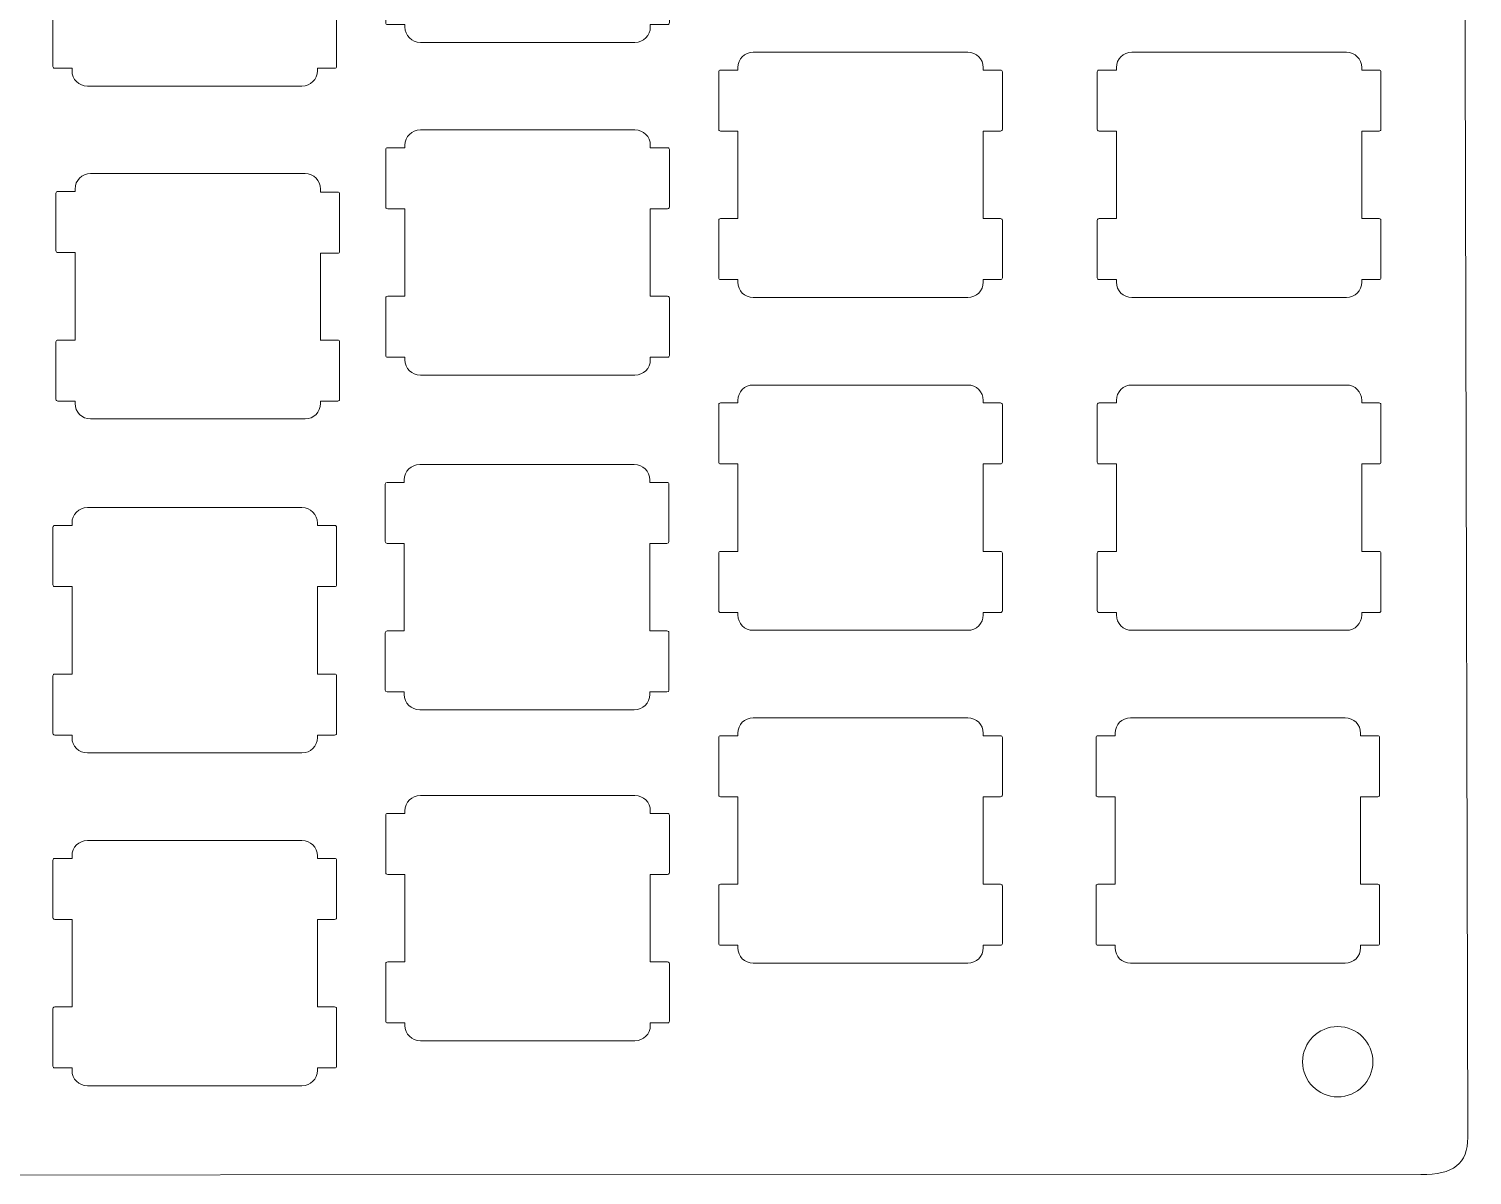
# Model space of a CAD drawing. Header units: millimetres. Extents: x -3 to 295, y 0 to 232.
# Drawn here: x 143.5 to 226.1, y 0.1 to 65.7 of the extents above; entities that cross this region are included whole.
import ezdxf

# ---------------------------------------------------------------- set-up
doc = ezdxf.new("R2010")
doc.units = ezdxf.units.MM
doc.header["$MEASUREMENT"] = 0
doc.layers.add('Layer 1', color=7, linetype='Continuous')

# ---------------------------------------------------------------- blocks, each defined once
blk = doc.blocks.new('block 6')
at = {"layer": 'Layer 1', "color": 22, "lineweight": 9, "true_color": 0xb73939}
blk.add_open_spline([(218.405, 8.608), (219.515, 8.608), (220.416, 7.707), (220.416, 6.597), (220.416, 5.486), (219.515, 4.586), (218.405, 4.586), (217.294, 4.586), (216.394, 5.486), (216.394, 6.597), (216.394, 7.707), (217.294, 8.608), (218.405, 8.608)], degree=3, knots=[0, 0, 0, 0, 1, 1, 1, 2, 2, 2, 3, 3, 3, 4, 4, 4, 4], dxfattribs=at)
blk = doc.blocks.new('block 4')
at = {"layer": 'Layer 1', "color": 22, "lineweight": 9, "true_color": 0xb73939}
for points, knots in [([(225.601, 103.188), (225.531, 103.258), (226.095, 106.433), (223.308, 106.398), (223.097, 106.398), (189.759, 106.539), (182.069, 106.398), (180.164, 106.363), (179.493, 105.586), (179.423, 105.551), (178.4, 104.846), (176.883, 102.588), (176.883, 102.553), (176.883, 102.553), (176.883, 102.553), (176.883, 102.553), (176.354, 101.953), (175.26, 101.6), (174.449, 101.6), (174.449, 101.6), (162.419, 101.635), (162.419, 101.635), (161.678, 101.635), (161.149, 101.494), (160.62, 100.965), (160.62, 100.965), (160.62, 100.965), (160.62, 100.965), (160.091, 100.471), (159.702, 99.342), (158.962, 99.307), (158.962, 99.307), (152.682, 99.201), (150.036, 99.236), (149.86, 99.236), (148.202, 99.483), (147.779, 99.695), (147.532, 99.801), (128.482, 105.339), (128.199, 105.41), (128.199, 105.41), (128.199, 105.41), (128.199, 105.41), (128.199, 105.41), (88.053, 128.199), (88.053, 128.199), (86.713, 129.011), (84.949, 128.552), (84.173, 127.212), (84.173, 127.212), (61.066, 87.701), (61.066, 87.701), (60.819, 87.277), (60.007, 86.184), (61.666, 85.372), (61.666, 85.372), (82.374, 73.025), (82.374, 73.025), (82.374, 73.025), (82.374, 73.025), (82.374, 73.025), (82.374, 73.025), (85.019, 71.755), (85.125, 68.933), (85.125, 68.933), (83.679, 2.716), (83.679, 2.716), (83.608, 1.482), (84.208, 0.106), (85.76, 0.106), (85.76, 0.106), (223.167, 0.141), (223.167, 0.141), (225.002, 0.106), (225.848, 0.776), (225.848, 2.258), (225.848, 2.258), (225.601, 103.188), (225.601, 103.188)], [0, 0, 0, 0, 1, 1, 1, 2, 2, 2, 3, 3, 3, 4, 4, 4, 5, 5, 5, 6, 6, 6, 7, 7, 7, 8, 8, 8, 9, 9, 9, 10, 10, 10, 11, 11, 11, 12, 12, 12, 13, 13, 13, 14, 14, 14, 15, 15, 15, 16, 16, 16, 17, 17, 17, 18, 18, 18, 19, 19, 19, 20, 20, 20, 21, 21, 21, 22, 22, 22, 23, 23, 23, 24, 24, 24, 25, 25, 25, 26, 26, 26, 26]), ([(179.07, 69.462), (179.07, 69.462), (179.07, 74.471), (179.07, 74.471), (179.07, 74.471), (180.058, 74.471), (180.058, 74.471), (180.128, 74.471), (180.164, 74.507), (180.164, 74.577), (180.164, 74.577), (180.164, 77.858), (180.164, 77.858), (180.164, 77.929), (180.128, 77.964), (180.058, 77.964), (180.058, 77.964), (179.07, 77.964), (179.07, 77.964), (179.07, 77.964), (179.07, 78.105), (179.07, 78.105), (179.07, 78.599), (178.682, 78.987), (178.188, 78.987), (178.188, 78.987), (165.911, 78.987), (165.911, 78.987), (165.418, 78.987), (165.029, 78.599), (165.029, 78.105), (165.029, 78.105), (165.029, 77.964), (165.029, 77.964), (165.029, 77.964), (164.042, 77.964), (164.042, 77.964), (163.971, 77.964), (163.936, 77.929), (163.936, 77.858), (163.936, 77.858), (163.936, 74.577), (163.936, 74.577), (163.936, 74.507), (163.971, 74.471), (164.042, 74.471), (164.042, 74.471), (165.029, 74.471), (165.029, 74.471), (165.029, 74.471), (165.029, 69.462), (165.029, 69.462), (165.029, 69.462), (164.042, 69.462), (164.042, 69.462), (163.971, 69.462), (163.936, 69.427), (163.936, 69.356), (163.936, 69.356), (163.936, 66.075), (163.936, 66.075), (163.936, 66.005), (163.971, 65.969), (164.042, 65.969), (164.042, 65.969), (165.029, 65.969), (165.029, 65.969), (165.029, 65.969), (165.029, 65.828), (165.029, 65.828), (165.029, 65.334), (165.417, 64.946), (165.911, 64.946), (165.911, 64.946), (178.188, 64.946), (178.188, 64.946), (178.682, 64.946), (179.07, 65.334), (179.07, 65.828), (179.07, 65.828), (179.07, 65.969), (179.07, 65.969), (179.07, 65.969), (180.058, 65.969), (180.058, 65.969), (180.128, 65.969), (180.164, 66.005), (180.164, 66.075), (180.164, 66.075), (180.164, 69.356), (180.164, 69.356), (180.164, 69.427), (180.128, 69.462), (180.058, 69.462), (180.058, 69.462), (179.07, 69.462), (179.07, 69.462)], [0, 0, 0, 0, 1, 1, 1, 2, 2, 2, 3, 3, 3, 4, 4, 4, 5, 5, 5, 6, 6, 6, 7, 7, 7, 8, 8, 8, 9, 9, 9, 10, 10, 10, 11, 11, 11, 12, 12, 12, 13, 13, 13, 14, 14, 14, 15, 15, 15, 16, 16, 16, 17, 17, 17, 18, 18, 18, 19, 19, 19, 20, 20, 20, 21, 21, 21, 22, 22, 22, 23, 23, 23, 24, 24, 24, 25, 25, 25, 26, 26, 26, 27, 27, 27, 28, 28, 28, 29, 29, 29, 30, 30, 30, 31, 31, 31, 32, 32, 32, 32]), ([(160.02, 66.922), (160.02, 66.922), (160.02, 71.931), (160.02, 71.931), (160.02, 71.931), (161.008, 71.931), (161.008, 71.931), (161.078, 71.931), (161.114, 71.967), (161.114, 72.037), (161.114, 72.037), (161.114, 75.318), (161.114, 75.318), (161.114, 75.389), (161.078, 75.424), (161.008, 75.424), (161.008, 75.424), (160.02, 75.424), (160.02, 75.424), (160.02, 75.424), (160.02, 75.6), (160.02, 75.6), (160.02, 76.094), (159.632, 76.482), (159.138, 76.482), (159.138, 76.482), (146.861, 76.482), (146.861, 76.482), (146.368, 76.482), (145.979, 76.094), (145.979, 75.6), (145.979, 75.6), (145.979, 75.459), (145.979, 75.459), (145.979, 75.459), (144.992, 75.459), (144.992, 75.459), (144.921, 75.459), (144.886, 75.424), (144.886, 75.353), (144.886, 75.353), (144.886, 72.073), (144.886, 72.073), (144.886, 72.002), (144.921, 71.967), (144.992, 71.967), (144.992, 71.967), (145.979, 71.967), (145.979, 71.967), (145.979, 71.967), (145.979, 66.957), (145.979, 66.957), (145.979, 66.957), (144.992, 66.957), (144.992, 66.957), (144.921, 66.957), (144.886, 66.922), (144.886, 66.851), (144.886, 66.851), (144.886, 63.571), (144.886, 63.571), (144.886, 63.5), (144.921, 63.465), (144.992, 63.465), (144.992, 63.465), (145.979, 63.465), (145.979, 63.465), (145.979, 63.465), (145.979, 63.324), (145.979, 63.324), (145.979, 62.83), (146.367, 62.442), (146.861, 62.442), (146.861, 62.442), (159.138, 62.442), (159.138, 62.442), (159.632, 62.442), (160.02, 62.83), (160.02, 63.324), (160.02, 63.324), (160.02, 63.465), (160.02, 63.465), (160.02, 63.465), (161.008, 63.465), (161.008, 63.465), (161.078, 63.465), (161.114, 63.5), (161.114, 63.571), (161.114, 63.571), (161.114, 66.851), (161.114, 66.851), (161.114, 66.922), (161.078, 66.957), (161.008, 66.957), (161.008, 66.957), (160.02, 66.957), (160.02, 66.957), (160.02, 66.957), (160.02, 66.922), (160.02, 66.922), (160.02, 66.922), (160.02, 66.922), (160.02, 66.922)], [0, 0, 0, 0, 1, 1, 1, 2, 2, 2, 3, 3, 3, 4, 4, 4, 5, 5, 5, 6, 6, 6, 7, 7, 7, 8, 8, 8, 9, 9, 9, 10, 10, 10, 11, 11, 11, 12, 12, 12, 13, 13, 13, 14, 14, 14, 15, 15, 15, 16, 16, 16, 17, 17, 17, 18, 18, 18, 19, 19, 19, 20, 20, 20, 21, 21, 21, 22, 22, 22, 23, 23, 23, 24, 24, 24, 25, 25, 25, 26, 26, 26, 27, 27, 27, 28, 28, 28, 29, 29, 29, 30, 30, 30, 31, 31, 31, 32, 32, 32, 33, 33, 33, 34, 34, 34, 34]), ([(198.12, 54.857), (198.12, 54.857), (198.12, 59.866), (198.12, 59.866), (198.12, 59.866), (199.108, 59.866), (199.108, 59.866), (199.178, 59.866), (199.214, 59.902), (199.214, 59.972), (199.214, 59.972), (199.214, 63.253), (199.214, 63.253), (199.214, 63.324), (199.178, 63.359), (199.108, 63.359), (199.108, 63.359), (198.12, 63.359), (198.12, 63.359), (198.12, 63.359), (198.12, 63.5), (198.12, 63.5), (198.12, 63.994), (197.732, 64.382), (197.238, 64.382), (197.238, 64.382), (184.961, 64.382), (184.961, 64.382), (184.467, 64.382), (184.079, 63.994), (184.079, 63.5), (184.079, 63.5), (184.079, 63.359), (184.079, 63.359), (184.079, 63.359), (183.092, 63.359), (183.092, 63.359), (183.021, 63.359), (182.986, 63.324), (182.986, 63.253), (182.986, 63.253), (182.986, 59.972), (182.986, 59.972), (182.986, 59.902), (183.021, 59.866), (183.092, 59.866), (183.092, 59.866), (184.079, 59.866), (184.079, 59.866), (184.079, 59.866), (184.079, 54.857), (184.079, 54.857), (184.079, 54.857), (183.092, 54.857), (183.092, 54.857), (183.021, 54.857), (182.986, 54.822), (182.986, 54.751), (182.986, 54.751), (182.986, 51.47), (182.986, 51.47), (182.986, 51.4), (183.021, 51.364), (183.092, 51.364), (183.092, 51.364), (184.079, 51.364), (184.079, 51.364), (184.079, 51.364), (184.079, 51.223), (184.079, 51.223), (184.079, 50.729), (184.467, 50.341), (184.961, 50.341), (184.961, 50.341), (197.238, 50.341), (197.238, 50.341), (197.732, 50.341), (198.12, 50.729), (198.12, 51.223), (198.12, 51.223), (198.12, 51.364), (198.12, 51.364), (198.12, 51.364), (199.108, 51.364), (199.108, 51.364), (199.178, 51.364), (199.214, 51.4), (199.214, 51.47), (199.214, 51.47), (199.214, 54.751), (199.214, 54.751), (199.214, 54.822), (199.178, 54.857), (199.108, 54.857), (199.108, 54.857), (198.12, 54.857), (198.12, 54.857)], [0, 0, 0, 0, 1, 1, 1, 2, 2, 2, 3, 3, 3, 4, 4, 4, 5, 5, 5, 6, 6, 6, 7, 7, 7, 8, 8, 8, 9, 9, 9, 10, 10, 10, 11, 11, 11, 12, 12, 12, 13, 13, 13, 14, 14, 14, 15, 15, 15, 16, 16, 16, 17, 17, 17, 18, 18, 18, 19, 19, 19, 20, 20, 20, 21, 21, 21, 22, 22, 22, 23, 23, 23, 24, 24, 24, 25, 25, 25, 26, 26, 26, 27, 27, 27, 28, 28, 28, 29, 29, 29, 30, 30, 30, 31, 31, 31, 32, 32, 32, 32]), ([(219.781, 54.857), (219.781, 54.857), (219.781, 59.866), (219.781, 59.866), (219.781, 59.866), (220.768, 59.866), (220.768, 59.866), (220.839, 59.866), (220.874, 59.902), (220.874, 59.972), (220.874, 59.972), (220.874, 63.253), (220.874, 63.253), (220.874, 63.324), (220.839, 63.359), (220.768, 63.359), (220.768, 63.359), (219.781, 63.359), (219.781, 63.359), (219.781, 63.359), (219.781, 63.5), (219.781, 63.5), (219.781, 63.994), (219.393, 64.382), (218.899, 64.382), (218.899, 64.382), (206.622, 64.382), (206.622, 64.382), (206.128, 64.382), (205.74, 63.994), (205.74, 63.5), (205.74, 63.5), (205.74, 63.359), (205.74, 63.359), (205.74, 63.359), (204.752, 63.359), (204.752, 63.359), (204.682, 63.359), (204.646, 63.324), (204.646, 63.253), (204.646, 63.253), (204.646, 59.972), (204.646, 59.972), (204.646, 59.902), (204.682, 59.866), (204.752, 59.866), (204.752, 59.866), (205.74, 59.866), (205.74, 59.866), (205.74, 59.866), (205.74, 54.857), (205.74, 54.857), (205.74, 54.857), (204.752, 54.857), (204.752, 54.857), (204.682, 54.857), (204.646, 54.822), (204.646, 54.751), (204.646, 54.751), (204.646, 51.47), (204.646, 51.47), (204.646, 51.4), (204.682, 51.364), (204.752, 51.364), (204.752, 51.364), (205.74, 51.364), (205.74, 51.364), (205.74, 51.364), (205.74, 51.223), (205.74, 51.223), (205.74, 50.729), (206.128, 50.341), (206.622, 50.341), (206.622, 50.341), (218.899, 50.341), (218.899, 50.341), (219.393, 50.341), (219.781, 50.729), (219.781, 51.223), (219.781, 51.223), (219.781, 51.364), (219.781, 51.364), (219.781, 51.364), (220.768, 51.364), (220.768, 51.364), (220.839, 51.364), (220.874, 51.4), (220.874, 51.47), (220.874, 51.47), (220.874, 54.751), (220.874, 54.751), (220.874, 54.822), (220.839, 54.857), (220.768, 54.857), (220.768, 54.857), (219.781, 54.857), (219.781, 54.857)], [0, 0, 0, 0, 1, 1, 1, 2, 2, 2, 3, 3, 3, 4, 4, 4, 5, 5, 5, 6, 6, 6, 7, 7, 7, 8, 8, 8, 9, 9, 9, 10, 10, 10, 11, 11, 11, 12, 12, 12, 13, 13, 13, 14, 14, 14, 15, 15, 15, 16, 16, 16, 17, 17, 17, 18, 18, 18, 19, 19, 19, 20, 20, 20, 21, 21, 21, 22, 22, 22, 23, 23, 23, 24, 24, 24, 25, 25, 25, 26, 26, 26, 27, 27, 27, 28, 28, 28, 29, 29, 29, 30, 30, 30, 31, 31, 31, 32, 32, 32, 32]), ([(179.07, 50.412), (179.07, 50.412), (179.07, 55.421), (179.07, 55.421), (179.07, 55.421), (180.058, 55.421), (180.058, 55.421), (180.128, 55.421), (180.164, 55.457), (180.164, 55.527), (180.164, 55.527), (180.164, 58.808), (180.164, 58.808), (180.164, 58.879), (180.128, 58.914), (180.058, 58.914), (180.058, 58.914), (179.07, 58.914), (179.07, 58.914), (179.07, 58.914), (179.07, 59.055), (179.07, 59.055), (179.07, 59.549), (178.682, 59.937), (178.188, 59.937), (178.188, 59.937), (165.911, 59.937), (165.911, 59.937), (165.418, 59.937), (165.029, 59.549), (165.029, 59.055), (165.029, 59.055), (165.029, 58.914), (165.029, 58.914), (165.029, 58.914), (164.042, 58.914), (164.042, 58.914), (163.971, 58.914), (163.936, 58.879), (163.936, 58.808), (163.936, 58.808), (163.936, 55.527), (163.936, 55.527), (163.936, 55.457), (163.971, 55.421), (164.042, 55.421), (164.042, 55.421), (165.029, 55.421), (165.029, 55.421), (165.029, 55.421), (165.029, 50.412), (165.029, 50.412), (165.029, 50.412), (164.042, 50.412), (164.042, 50.412), (163.971, 50.412), (163.936, 50.377), (163.936, 50.306), (163.936, 50.306), (163.936, 47.025), (163.936, 47.025), (163.936, 46.955), (163.971, 46.919), (164.042, 46.919), (164.042, 46.919), (165.029, 46.919), (165.029, 46.919), (165.029, 46.919), (165.029, 46.778), (165.029, 46.778), (165.029, 46.284), (165.417, 45.896), (165.911, 45.896), (165.911, 45.896), (178.188, 45.896), (178.188, 45.896), (178.682, 45.896), (179.07, 46.284), (179.07, 46.778), (179.07, 46.778), (179.07, 46.919), (179.07, 46.919), (179.07, 46.919), (180.058, 46.919), (180.058, 46.919), (180.128, 46.919), (180.164, 46.955), (180.164, 47.025), (180.164, 47.025), (180.164, 50.306), (180.164, 50.306), (180.164, 50.377), (180.128, 50.412), (180.058, 50.412), (180.058, 50.412), (179.07, 50.412), (179.07, 50.412)], [0, 0, 0, 0, 1, 1, 1, 2, 2, 2, 3, 3, 3, 4, 4, 4, 5, 5, 5, 6, 6, 6, 7, 7, 7, 8, 8, 8, 9, 9, 9, 10, 10, 10, 11, 11, 11, 12, 12, 12, 13, 13, 13, 14, 14, 14, 15, 15, 15, 16, 16, 16, 17, 17, 17, 18, 18, 18, 19, 19, 19, 20, 20, 20, 21, 21, 21, 22, 22, 22, 23, 23, 23, 24, 24, 24, 25, 25, 25, 26, 26, 26, 27, 27, 27, 28, 28, 28, 29, 29, 29, 30, 30, 30, 31, 31, 31, 32, 32, 32, 32]), ([(160.196, 47.872), (160.196, 47.872), (160.196, 52.881), (160.196, 52.881), (160.196, 52.881), (161.184, 52.881), (161.184, 52.881), (161.255, 52.881), (161.29, 52.917), (161.29, 52.987), (161.29, 52.987), (161.29, 56.268), (161.29, 56.268), (161.29, 56.339), (161.255, 56.374), (161.184, 56.374), (161.184, 56.374), (160.196, 56.374), (160.196, 56.374), (160.196, 56.374), (160.196, 56.55), (160.196, 56.55), (160.196, 57.044), (159.808, 57.432), (159.314, 57.432), (159.314, 57.432), (147.038, 57.432), (147.038, 57.432), (146.544, 57.432), (146.156, 57.044), (146.156, 56.55), (146.156, 56.55), (146.156, 56.409), (146.156, 56.409), (146.156, 56.409), (145.168, 56.409), (145.168, 56.409), (145.098, 56.409), (145.062, 56.374), (145.062, 56.303), (145.062, 56.303), (145.062, 53.023), (145.062, 53.023), (145.062, 52.952), (145.098, 52.917), (145.168, 52.917), (145.168, 52.917), (146.156, 52.917), (146.156, 52.917), (146.156, 52.917), (146.156, 47.907), (146.156, 47.907), (146.156, 47.907), (145.168, 47.907), (145.168, 47.907), (145.098, 47.907), (145.062, 47.872), (145.062, 47.801), (145.062, 47.801), (145.062, 44.521), (145.062, 44.521), (145.062, 44.45), (145.098, 44.415), (145.168, 44.415), (145.168, 44.415), (146.156, 44.415), (146.156, 44.415), (146.156, 44.415), (146.156, 44.274), (146.156, 44.274), (146.156, 43.78), (146.544, 43.392), (147.038, 43.392), (147.038, 43.392), (159.314, 43.392), (159.314, 43.392), (159.808, 43.392), (160.196, 43.78), (160.196, 44.274), (160.196, 44.274), (160.196, 44.415), (160.196, 44.415), (160.196, 44.415), (161.184, 44.415), (161.184, 44.415), (161.255, 44.415), (161.29, 44.45), (161.29, 44.521), (161.29, 44.521), (161.29, 47.801), (161.29, 47.801), (161.29, 47.872), (161.255, 47.907), (161.184, 47.907), (161.184, 47.907), (160.196, 47.907), (160.196, 47.907), (160.196, 47.907), (160.196, 47.872), (160.196, 47.872)], [0, 0, 0, 0, 1, 1, 1, 2, 2, 2, 3, 3, 3, 4, 4, 4, 5, 5, 5, 6, 6, 6, 7, 7, 7, 8, 8, 8, 9, 9, 9, 10, 10, 10, 11, 11, 11, 12, 12, 12, 13, 13, 13, 14, 14, 14, 15, 15, 15, 16, 16, 16, 17, 17, 17, 18, 18, 18, 19, 19, 19, 20, 20, 20, 21, 21, 21, 22, 22, 22, 23, 23, 23, 24, 24, 24, 25, 25, 25, 26, 26, 26, 27, 27, 27, 28, 28, 28, 29, 29, 29, 30, 30, 30, 31, 31, 31, 32, 32, 32, 33, 33, 33, 33]), ([(198.12, 35.807), (198.12, 35.807), (198.12, 40.816), (198.12, 40.816), (198.12, 40.816), (199.108, 40.816), (199.108, 40.816), (199.178, 40.816), (199.214, 40.852), (199.214, 40.922), (199.214, 40.922), (199.214, 44.203), (199.214, 44.203), (199.214, 44.274), (199.178, 44.309), (199.108, 44.309), (199.108, 44.309), (198.12, 44.309), (198.12, 44.309), (198.12, 44.309), (198.12, 44.45), (198.12, 44.45), (198.12, 44.944), (197.732, 45.332), (197.238, 45.332), (197.238, 45.332), (184.961, 45.332), (184.961, 45.332), (184.467, 45.332), (184.079, 44.944), (184.079, 44.45), (184.079, 44.45), (184.079, 44.309), (184.079, 44.309), (184.079, 44.309), (183.092, 44.309), (183.092, 44.309), (183.021, 44.309), (182.986, 44.274), (182.986, 44.203), (182.986, 44.203), (182.986, 40.922), (182.986, 40.922), (182.986, 40.852), (183.021, 40.816), (183.092, 40.816), (183.092, 40.816), (184.079, 40.816), (184.079, 40.816), (184.079, 40.816), (184.079, 35.807), (184.079, 35.807), (184.079, 35.807), (183.092, 35.807), (183.092, 35.807), (183.021, 35.807), (182.986, 35.772), (182.986, 35.701), (182.986, 35.701), (182.986, 32.42), (182.986, 32.42), (182.986, 32.35), (183.021, 32.314), (183.092, 32.314), (183.092, 32.314), (184.079, 32.314), (184.079, 32.314), (184.079, 32.314), (184.079, 32.173), (184.079, 32.173), (184.079, 31.679), (184.467, 31.291), (184.961, 31.291), (184.961, 31.291), (197.238, 31.291), (197.238, 31.291), (197.732, 31.291), (198.12, 31.679), (198.12, 32.173), (198.12, 32.173), (198.12, 32.314), (198.12, 32.314), (198.12, 32.314), (199.108, 32.314), (199.108, 32.314), (199.178, 32.314), (199.214, 32.35), (199.214, 32.42), (199.214, 32.42), (199.214, 35.701), (199.214, 35.701), (199.214, 35.772), (199.178, 35.807), (199.108, 35.807), (199.108, 35.807), (198.12, 35.807), (198.12, 35.807)], [0, 0, 0, 0, 1, 1, 1, 2, 2, 2, 3, 3, 3, 4, 4, 4, 5, 5, 5, 6, 6, 6, 7, 7, 7, 8, 8, 8, 9, 9, 9, 10, 10, 10, 11, 11, 11, 12, 12, 12, 13, 13, 13, 14, 14, 14, 15, 15, 15, 16, 16, 16, 17, 17, 17, 18, 18, 18, 19, 19, 19, 20, 20, 20, 21, 21, 21, 22, 22, 22, 23, 23, 23, 24, 24, 24, 25, 25, 25, 26, 26, 26, 27, 27, 27, 28, 28, 28, 29, 29, 29, 30, 30, 30, 31, 31, 31, 32, 32, 32, 32]), ([(219.781, 35.807), (219.781, 35.807), (219.781, 40.816), (219.781, 40.816), (219.781, 40.816), (220.768, 40.816), (220.768, 40.816), (220.839, 40.816), (220.874, 40.852), (220.874, 40.922), (220.874, 40.922), (220.874, 44.203), (220.874, 44.203), (220.874, 44.274), (220.839, 44.309), (220.768, 44.309), (220.768, 44.309), (219.781, 44.309), (219.781, 44.309), (219.781, 44.309), (219.781, 44.45), (219.781, 44.45), (219.781, 44.944), (219.393, 45.332), (218.899, 45.332), (218.899, 45.332), (206.622, 45.332), (206.622, 45.332), (206.128, 45.332), (205.74, 44.944), (205.74, 44.45), (205.74, 44.45), (205.74, 44.309), (205.74, 44.309), (205.74, 44.309), (204.752, 44.309), (204.752, 44.309), (204.682, 44.309), (204.646, 44.274), (204.646, 44.203), (204.646, 44.203), (204.646, 40.922), (204.646, 40.922), (204.646, 40.852), (204.682, 40.816), (204.752, 40.816), (204.752, 40.816), (205.74, 40.816), (205.74, 40.816), (205.74, 40.816), (205.74, 35.807), (205.74, 35.807), (205.74, 35.807), (204.752, 35.807), (204.752, 35.807), (204.682, 35.807), (204.646, 35.772), (204.646, 35.701), (204.646, 35.701), (204.646, 32.42), (204.646, 32.42), (204.646, 32.35), (204.682, 32.314), (204.752, 32.314), (204.752, 32.314), (205.74, 32.314), (205.74, 32.314), (205.74, 32.314), (205.74, 32.173), (205.74, 32.173), (205.74, 31.679), (206.128, 31.291), (206.622, 31.291), (206.622, 31.291), (218.899, 31.291), (218.899, 31.291), (219.393, 31.291), (219.781, 31.679), (219.781, 32.173), (219.781, 32.173), (219.781, 32.314), (219.781, 32.314), (219.781, 32.314), (220.768, 32.314), (220.768, 32.314), (220.839, 32.314), (220.874, 32.35), (220.874, 32.42), (220.874, 32.42), (220.874, 35.701), (220.874, 35.701), (220.874, 35.772), (220.839, 35.807), (220.768, 35.807), (220.768, 35.807), (219.781, 35.807), (219.781, 35.807)], [0, 0, 0, 0, 1, 1, 1, 2, 2, 2, 3, 3, 3, 4, 4, 4, 5, 5, 5, 6, 6, 6, 7, 7, 7, 8, 8, 8, 9, 9, 9, 10, 10, 10, 11, 11, 11, 12, 12, 12, 13, 13, 13, 14, 14, 14, 15, 15, 15, 16, 16, 16, 17, 17, 17, 18, 18, 18, 19, 19, 19, 20, 20, 20, 21, 21, 21, 22, 22, 22, 23, 23, 23, 24, 24, 24, 25, 25, 25, 26, 26, 26, 27, 27, 27, 28, 28, 28, 29, 29, 29, 30, 30, 30, 31, 31, 31, 32, 32, 32, 32]), ([(179.035, 31.256), (179.035, 31.256), (179.035, 36.266), (179.035, 36.266), (179.035, 36.266), (180.022, 36.266), (180.022, 36.266), (180.093, 36.266), (180.128, 36.301), (180.128, 36.371), (180.128, 36.371), (180.128, 39.652), (180.128, 39.652), (180.128, 39.723), (180.093, 39.758), (180.022, 39.758), (180.022, 39.758), (179.035, 39.758), (179.035, 39.758), (179.035, 39.758), (179.035, 39.899), (179.035, 39.899), (179.035, 40.393), (178.647, 40.781), (178.153, 40.781), (178.153, 40.781), (165.876, 40.781), (165.876, 40.781), (165.382, 40.781), (164.994, 40.393), (164.994, 39.899), (164.994, 39.899), (164.994, 39.758), (164.994, 39.758), (164.994, 39.758), (164.006, 39.758), (164.006, 39.758), (163.936, 39.758), (163.901, 39.723), (163.901, 39.652), (163.901, 39.652), (163.901, 36.371), (163.901, 36.371), (163.901, 36.301), (163.936, 36.266), (164.006, 36.266), (164.006, 36.266), (164.994, 36.266), (164.994, 36.266), (164.994, 36.266), (164.994, 31.256), (164.994, 31.256), (164.994, 31.256), (164.006, 31.256), (164.006, 31.256), (163.936, 31.256), (163.901, 31.221), (163.901, 31.15), (163.901, 31.15), (163.901, 27.869), (163.901, 27.869), (163.901, 27.799), (163.936, 27.764), (164.006, 27.764), (164.006, 27.764), (164.994, 27.764), (164.994, 27.764), (164.994, 27.764), (164.994, 27.622), (164.994, 27.622), (164.994, 27.129), (165.382, 26.741), (165.876, 26.741), (165.876, 26.741), (178.153, 26.741), (178.153, 26.741), (178.647, 26.741), (179.035, 27.129), (179.035, 27.622), (179.035, 27.622), (179.035, 27.764), (179.035, 27.764), (179.035, 27.764), (180.022, 27.764), (180.022, 27.764), (180.093, 27.764), (180.128, 27.799), (180.128, 27.869), (180.128, 27.869), (180.128, 31.15), (180.128, 31.15), (180.128, 31.221), (180.093, 31.256), (180.022, 31.256), (180.022, 31.256), (179.035, 31.256), (179.035, 31.256)], [0, 0, 0, 0, 1, 1, 1, 2, 2, 2, 3, 3, 3, 4, 4, 4, 5, 5, 5, 6, 6, 6, 7, 7, 7, 8, 8, 8, 9, 9, 9, 10, 10, 10, 11, 11, 11, 12, 12, 12, 13, 13, 13, 14, 14, 14, 15, 15, 15, 16, 16, 16, 17, 17, 17, 18, 18, 18, 19, 19, 19, 20, 20, 20, 21, 21, 21, 22, 22, 22, 23, 23, 23, 24, 24, 24, 25, 25, 25, 26, 26, 26, 27, 27, 27, 28, 28, 28, 29, 29, 29, 30, 30, 30, 31, 31, 31, 32, 32, 32, 32]), ([(160.02, 28.787), (160.02, 28.787), (160.02, 33.796), (160.02, 33.796), (160.02, 33.796), (161.008, 33.796), (161.008, 33.796), (161.078, 33.796), (161.114, 33.831), (161.114, 33.902), (161.114, 33.902), (161.114, 37.183), (161.114, 37.183), (161.114, 37.253), (161.078, 37.289), (161.008, 37.289), (161.008, 37.289), (160.02, 37.289), (160.02, 37.289), (160.02, 37.289), (160.02, 37.43), (160.02, 37.43), (160.02, 37.924), (159.632, 38.312), (159.138, 38.312), (159.138, 38.312), (146.861, 38.312), (146.861, 38.312), (146.368, 38.312), (145.979, 37.924), (145.979, 37.43), (145.979, 37.43), (145.979, 37.289), (145.979, 37.289), (145.979, 37.289), (144.992, 37.289), (144.992, 37.289), (144.921, 37.289), (144.886, 37.253), (144.886, 37.183), (144.886, 37.183), (144.886, 33.902), (144.886, 33.902), (144.886, 33.831), (144.921, 33.796), (144.992, 33.796), (144.992, 33.796), (145.979, 33.796), (145.979, 33.796), (145.979, 33.796), (145.979, 28.787), (145.979, 28.787), (145.979, 28.787), (144.992, 28.787), (144.992, 28.787), (144.921, 28.787), (144.886, 28.751), (144.886, 28.681), (144.886, 28.681), (144.886, 25.4), (144.886, 25.4), (144.886, 25.329), (144.921, 25.294), (144.992, 25.294), (144.992, 25.294), (145.979, 25.294), (145.979, 25.294), (145.979, 25.294), (145.979, 25.153), (145.979, 25.153), (145.979, 24.659), (146.367, 24.271), (146.861, 24.271), (146.861, 24.271), (159.138, 24.271), (159.138, 24.271), (159.632, 24.271), (160.02, 24.659), (160.02, 25.153), (160.02, 25.153), (160.02, 25.294), (160.02, 25.294), (160.02, 25.294), (161.008, 25.294), (161.008, 25.294), (161.078, 25.294), (161.114, 25.329), (161.114, 25.4), (161.114, 25.4), (161.114, 28.681), (161.114, 28.681), (161.114, 28.751), (161.078, 28.787), (161.008, 28.787), (161.008, 28.787), (160.02, 28.787), (160.02, 28.787)], [0, 0, 0, 0, 1, 1, 1, 2, 2, 2, 3, 3, 3, 4, 4, 4, 5, 5, 5, 6, 6, 6, 7, 7, 7, 8, 8, 8, 9, 9, 9, 10, 10, 10, 11, 11, 11, 12, 12, 12, 13, 13, 13, 14, 14, 14, 15, 15, 15, 16, 16, 16, 17, 17, 17, 18, 18, 18, 19, 19, 19, 20, 20, 20, 21, 21, 21, 22, 22, 22, 23, 23, 23, 24, 24, 24, 25, 25, 25, 26, 26, 26, 27, 27, 27, 28, 28, 28, 29, 29, 29, 30, 30, 30, 31, 31, 31, 32, 32, 32, 32]), ([(198.12, 16.757), (198.12, 16.757), (198.12, 21.766), (198.12, 21.766), (198.12, 21.766), (199.108, 21.766), (199.108, 21.766), (199.178, 21.766), (199.214, 21.802), (199.214, 21.872), (199.214, 21.872), (199.214, 25.153), (199.214, 25.153), (199.214, 25.224), (199.178, 25.259), (199.108, 25.259), (199.108, 25.259), (198.12, 25.259), (198.12, 25.259), (198.12, 25.259), (198.12, 25.4), (198.12, 25.4), (198.12, 25.894), (197.732, 26.282), (197.238, 26.282), (197.238, 26.282), (184.961, 26.282), (184.961, 26.282), (184.467, 26.282), (184.079, 25.894), (184.079, 25.4), (184.079, 25.4), (184.079, 25.259), (184.079, 25.259), (184.079, 25.259), (183.092, 25.259), (183.092, 25.259), (183.021, 25.259), (182.986, 25.224), (182.986, 25.153), (182.986, 25.153), (182.986, 21.872), (182.986, 21.872), (182.986, 21.802), (183.021, 21.766), (183.092, 21.766), (183.092, 21.766), (184.079, 21.766), (184.079, 21.766), (184.079, 21.766), (184.079, 16.757), (184.079, 16.757), (184.079, 16.757), (183.092, 16.757), (183.092, 16.757), (183.021, 16.757), (182.986, 16.722), (182.986, 16.651), (182.986, 16.651), (182.986, 13.37), (182.986, 13.37), (182.986, 13.3), (183.021, 13.264), (183.092, 13.264), (183.092, 13.264), (184.079, 13.264), (184.079, 13.264), (184.079, 13.264), (184.079, 13.123), (184.079, 13.123), (184.079, 12.629), (184.467, 12.241), (184.961, 12.241), (184.961, 12.241), (197.238, 12.241), (197.238, 12.241), (197.732, 12.241), (198.12, 12.629), (198.12, 13.123), (198.12, 13.123), (198.12, 13.264), (198.12, 13.264), (198.12, 13.264), (199.108, 13.264), (199.108, 13.264), (199.178, 13.264), (199.214, 13.3), (199.214, 13.37), (199.214, 13.37), (199.214, 16.651), (199.214, 16.651), (199.214, 16.722), (199.178, 16.757), (199.108, 16.757), (199.108, 16.757), (198.12, 16.757), (198.12, 16.757)], [0, 0, 0, 0, 1, 1, 1, 2, 2, 2, 3, 3, 3, 4, 4, 4, 5, 5, 5, 6, 6, 6, 7, 7, 7, 8, 8, 8, 9, 9, 9, 10, 10, 10, 11, 11, 11, 12, 12, 12, 13, 13, 13, 14, 14, 14, 15, 15, 15, 16, 16, 16, 17, 17, 17, 18, 18, 18, 19, 19, 19, 20, 20, 20, 21, 21, 21, 22, 22, 22, 23, 23, 23, 24, 24, 24, 25, 25, 25, 26, 26, 26, 27, 27, 27, 28, 28, 28, 29, 29, 29, 30, 30, 30, 31, 31, 31, 32, 32, 32, 32]), ([(219.71, 16.757), (219.71, 16.757), (219.71, 21.766), (219.71, 21.766), (219.71, 21.766), (220.698, 21.766), (220.698, 21.766), (220.768, 21.766), (220.804, 21.802), (220.804, 21.872), (220.804, 21.872), (220.804, 25.153), (220.804, 25.153), (220.804, 25.224), (220.768, 25.259), (220.698, 25.259), (220.698, 25.259), (219.71, 25.259), (219.71, 25.259), (219.71, 25.259), (219.71, 25.4), (219.71, 25.4), (219.71, 25.894), (219.322, 26.282), (218.828, 26.282), (218.828, 26.282), (206.551, 26.282), (206.551, 26.282), (206.057, 26.282), (205.669, 25.894), (205.669, 25.4), (205.669, 25.4), (205.669, 25.259), (205.669, 25.259), (205.669, 25.259), (204.682, 25.259), (204.682, 25.259), (204.611, 25.259), (204.576, 25.224), (204.576, 25.153), (204.576, 25.153), (204.576, 21.872), (204.576, 21.872), (204.576, 21.802), (204.611, 21.766), (204.682, 21.766), (204.682, 21.766), (205.669, 21.766), (205.669, 21.766), (205.669, 21.766), (205.669, 16.757), (205.669, 16.757), (205.669, 16.757), (204.682, 16.757), (204.682, 16.757), (204.611, 16.757), (204.576, 16.722), (204.576, 16.651), (204.576, 16.651), (204.576, 13.37), (204.576, 13.37), (204.576, 13.3), (204.611, 13.264), (204.682, 13.264), (204.682, 13.264), (205.669, 13.264), (205.669, 13.264), (205.669, 13.264), (205.669, 13.123), (205.669, 13.123), (205.669, 12.629), (206.057, 12.241), (206.551, 12.241), (206.551, 12.241), (218.828, 12.241), (218.828, 12.241), (219.322, 12.241), (219.71, 12.629), (219.71, 13.123), (219.71, 13.123), (219.71, 13.264), (219.71, 13.264), (219.71, 13.264), (220.698, 13.264), (220.698, 13.264), (220.768, 13.264), (220.804, 13.3), (220.804, 13.37), (220.804, 13.37), (220.804, 16.651), (220.804, 16.651), (220.804, 16.722), (220.768, 16.757), (220.698, 16.757), (220.698, 16.757), (219.71, 16.757), (219.71, 16.757)], [0, 0, 0, 0, 1, 1, 1, 2, 2, 2, 3, 3, 3, 4, 4, 4, 5, 5, 5, 6, 6, 6, 7, 7, 7, 8, 8, 8, 9, 9, 9, 10, 10, 10, 11, 11, 11, 12, 12, 12, 13, 13, 13, 14, 14, 14, 15, 15, 15, 16, 16, 16, 17, 17, 17, 18, 18, 18, 19, 19, 19, 20, 20, 20, 21, 21, 21, 22, 22, 22, 23, 23, 23, 24, 24, 24, 25, 25, 25, 26, 26, 26, 27, 27, 27, 28, 28, 28, 29, 29, 29, 30, 30, 30, 31, 31, 31, 32, 32, 32, 32]), ([(179.07, 12.312), (179.07, 12.312), (179.07, 17.321), (179.07, 17.321), (179.07, 17.321), (180.058, 17.321), (180.058, 17.321), (180.128, 17.321), (180.164, 17.357), (180.164, 17.427), (180.164, 17.427), (180.164, 20.708), (180.164, 20.708), (180.164, 20.779), (180.128, 20.814), (180.058, 20.814), (180.058, 20.814), (179.07, 20.814), (179.07, 20.814), (179.07, 20.814), (179.07, 20.955), (179.07, 20.955), (179.07, 21.449), (178.682, 21.837), (178.188, 21.837), (178.188, 21.837), (165.911, 21.837), (165.911, 21.837), (165.418, 21.837), (165.029, 21.449), (165.029, 20.955), (165.029, 20.955), (165.029, 20.814), (165.029, 20.814), (165.029, 20.814), (164.042, 20.814), (164.042, 20.814), (163.971, 20.814), (163.936, 20.779), (163.936, 20.708), (163.936, 20.708), (163.936, 17.427), (163.936, 17.427), (163.936, 17.357), (163.971, 17.321), (164.042, 17.321), (164.042, 17.321), (165.029, 17.321), (165.029, 17.321), (165.029, 17.321), (165.029, 12.312), (165.029, 12.312), (165.029, 12.312), (164.042, 12.312), (164.042, 12.312), (163.971, 12.312), (163.936, 12.277), (163.936, 12.206), (163.936, 12.206), (163.936, 8.925), (163.936, 8.925), (163.936, 8.855), (163.971, 8.819), (164.042, 8.819), (164.042, 8.819), (165.029, 8.819), (165.029, 8.819), (165.029, 8.819), (165.029, 8.678), (165.029, 8.678), (165.029, 8.184), (165.417, 7.796), (165.911, 7.796), (165.911, 7.796), (178.188, 7.796), (178.188, 7.796), (178.682, 7.796), (179.07, 8.184), (179.07, 8.678), (179.07, 8.678), (179.07, 8.819), (179.07, 8.819), (179.07, 8.819), (180.058, 8.819), (180.058, 8.819), (180.128, 8.819), (180.164, 8.855), (180.164, 8.925), (180.164, 8.925), (180.164, 12.206), (180.164, 12.206), (180.164, 12.277), (180.128, 12.312), (180.058, 12.312), (180.058, 12.312), (179.07, 12.312), (179.07, 12.312)], [0, 0, 0, 0, 1, 1, 1, 2, 2, 2, 3, 3, 3, 4, 4, 4, 5, 5, 5, 6, 6, 6, 7, 7, 7, 8, 8, 8, 9, 9, 9, 10, 10, 10, 11, 11, 11, 12, 12, 12, 13, 13, 13, 14, 14, 14, 15, 15, 15, 16, 16, 16, 17, 17, 17, 18, 18, 18, 19, 19, 19, 20, 20, 20, 21, 21, 21, 22, 22, 22, 23, 23, 23, 24, 24, 24, 25, 25, 25, 26, 26, 26, 27, 27, 27, 28, 28, 28, 29, 29, 29, 30, 30, 30, 31, 31, 31, 32, 32, 32, 32]), ([(160.02, 9.737), (160.02, 9.737), (160.02, 14.746), (160.02, 14.746), (160.02, 14.746), (161.008, 14.746), (161.008, 14.746), (161.078, 14.746), (161.114, 14.781), (161.114, 14.852), (161.114, 14.852), (161.114, 18.133), (161.114, 18.133), (161.114, 18.203), (161.078, 18.239), (161.008, 18.239), (161.008, 18.239), (160.02, 18.239), (160.02, 18.239), (160.02, 18.239), (160.02, 18.38), (160.02, 18.38), (160.02, 18.874), (159.632, 19.262), (159.138, 19.262), (159.138, 19.262), (146.861, 19.262), (146.861, 19.262), (146.368, 19.262), (145.979, 18.874), (145.979, 18.38), (145.979, 18.38), (145.979, 18.239), (145.979, 18.239), (145.979, 18.239), (144.992, 18.239), (144.992, 18.239), (144.921, 18.239), (144.886, 18.203), (144.886, 18.133), (144.886, 18.133), (144.886, 14.852), (144.886, 14.852), (144.886, 14.781), (144.921, 14.746), (144.992, 14.746), (144.992, 14.746), (145.979, 14.746), (145.979, 14.746), (145.979, 14.746), (145.979, 9.737), (145.979, 9.737), (145.979, 9.737), (144.992, 9.737), (144.992, 9.737), (144.921, 9.737), (144.886, 9.701), (144.886, 9.631), (144.886, 9.631), (144.886, 6.35), (144.886, 6.35), (144.886, 6.279), (144.921, 6.244), (144.992, 6.244), (144.992, 6.244), (145.979, 6.244), (145.979, 6.244), (145.979, 6.244), (145.979, 6.103), (145.979, 6.103), (145.979, 5.609), (146.367, 5.221), (146.861, 5.221), (146.861, 5.221), (159.138, 5.221), (159.138, 5.221), (159.632, 5.221), (160.02, 5.609), (160.02, 6.103), (160.02, 6.103), (160.02, 6.244), (160.02, 6.244), (160.02, 6.244), (161.008, 6.244), (161.008, 6.244), (161.078, 6.244), (161.114, 6.279), (161.114, 6.35), (161.114, 6.35), (161.114, 9.631), (161.114, 9.631), (161.114, 9.701), (161.078, 9.737), (161.008, 9.737), (161.008, 9.737), (160.02, 9.737), (160.02, 9.737)], [0, 0, 0, 0, 1, 1, 1, 2, 2, 2, 3, 3, 3, 4, 4, 4, 5, 5, 5, 6, 6, 6, 7, 7, 7, 8, 8, 8, 9, 9, 9, 10, 10, 10, 11, 11, 11, 12, 12, 12, 13, 13, 13, 14, 14, 14, 15, 15, 15, 16, 16, 16, 17, 17, 17, 18, 18, 18, 19, 19, 19, 20, 20, 20, 21, 21, 21, 22, 22, 22, 23, 23, 23, 24, 24, 24, 25, 25, 25, 26, 26, 26, 27, 27, 27, 28, 28, 28, 29, 29, 29, 30, 30, 30, 31, 31, 31, 32, 32, 32, 32])]:
    blk.add_open_spline(points, degree=3, knots=knots, dxfattribs=at)
at = {"layer": 'Layer 1'}
blk.add_blockref('block 6', (0, 0), dxfattribs=at)

msp = doc.modelspace()

# ---------------------------------------------------------------- block references
at = {"layer": 'Layer 1'}
msp.add_blockref('block 4', (0, 0), dxfattribs=at)

doc.saveas('drawing.dxf')
